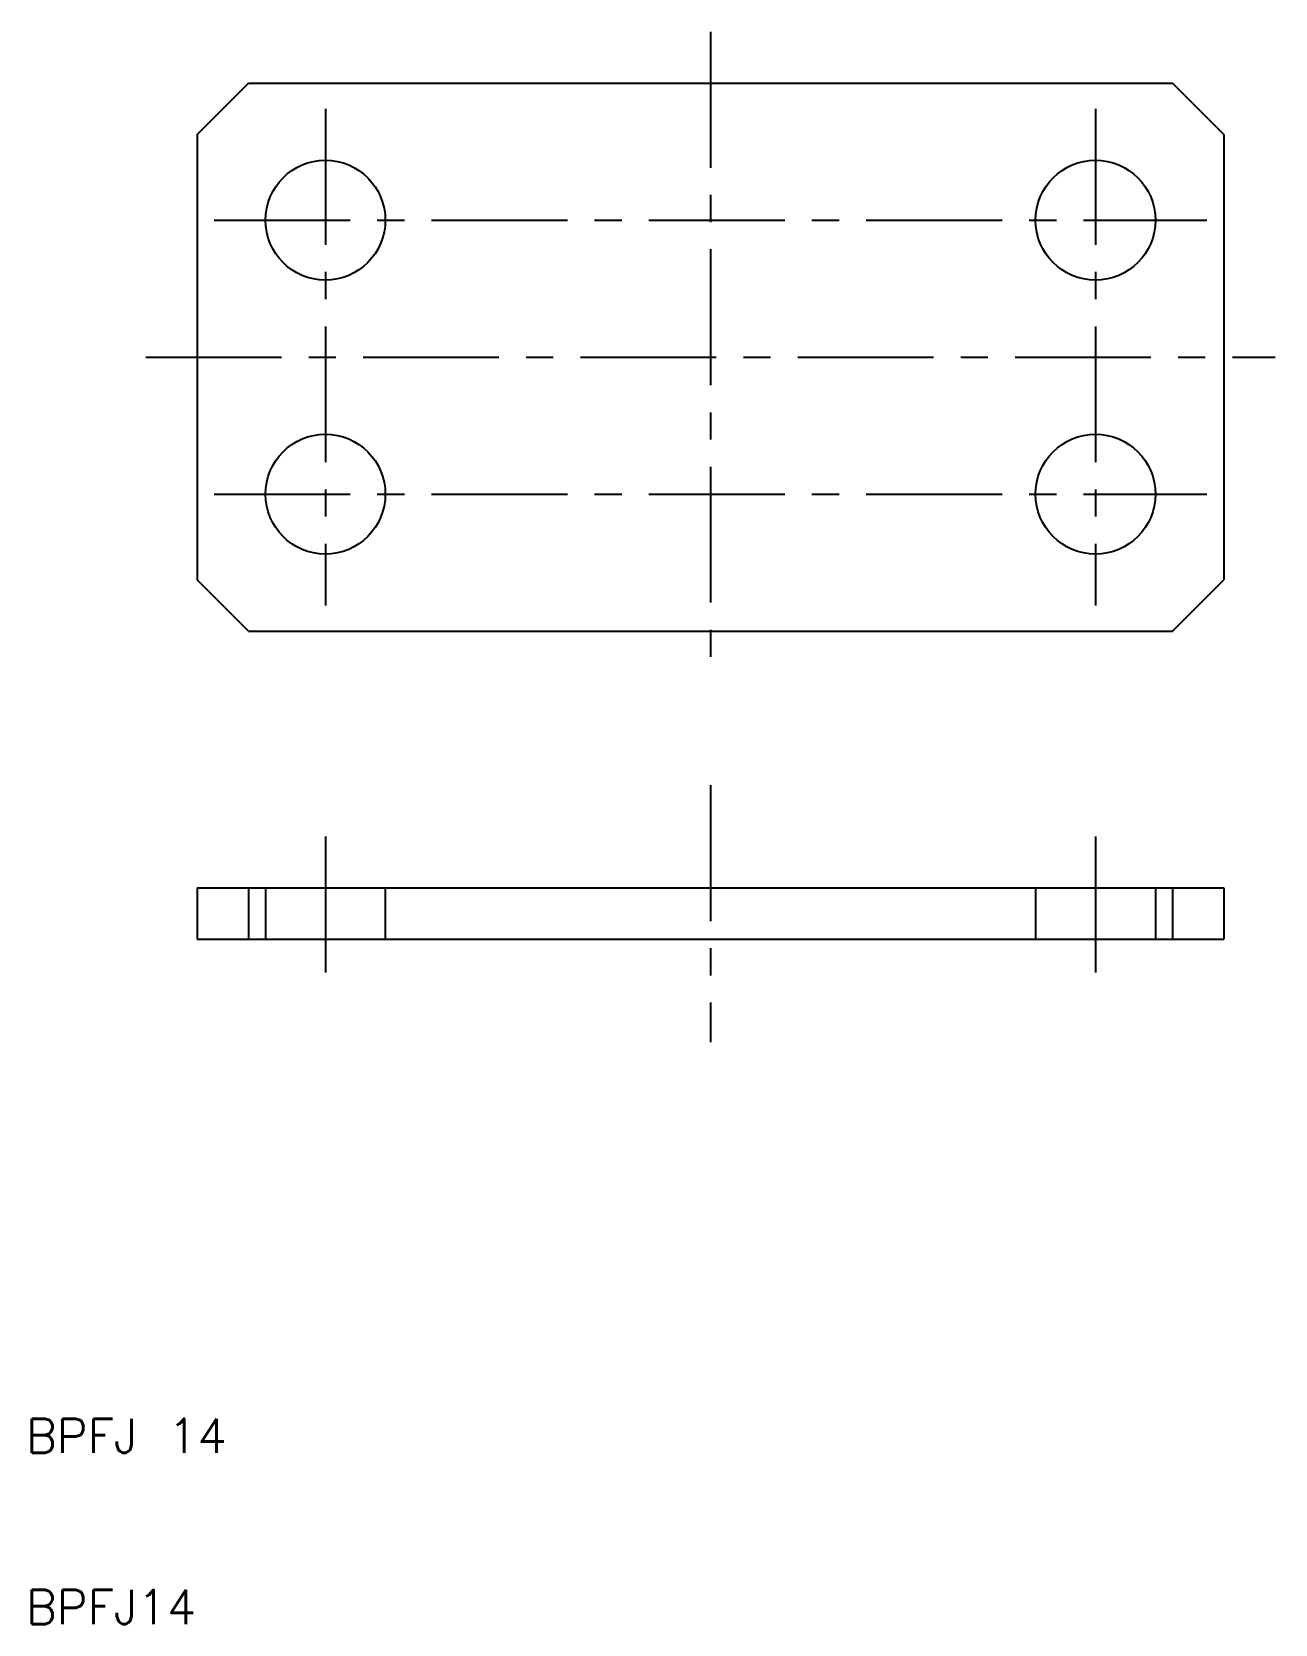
# Model space of a CAD drawing. Extents: x 10.3 to 83, y 10 to 103.
import ezdxf

# ---------------------------------------------------------------- set-up
doc = ezdxf.new("R2010")
doc.units = 0
doc.header["$LTSCALE"] = 0.25
doc.linetypes.add('CENTER', pattern=[50.8, 31.75, -6.35, 6.35, -6.35])
doc.linetypes.add('DASHED', pattern=[19.05, 12.7, -6.35])
doc.layers.get('0').update_dxf_attribs({"linetype": 'CONTINUOUS'})
doc.layers.add('CENTER', color=1, linetype='CENTER')
doc.styles.get("Standard").update_dxf_attribs({"font": 'txt.shx', "bigfont": 'extfont.shx'})

msp = doc.modelspace()

# ---------------------------------------------------------------- linework, layer by layer
for p, q in [((20, 97), (23, 100)), ((23, 100), (77, 100)), ((80, 97), (77, 100)), ((20, 97), (20, 71)), ((80, 97), (80, 71)), ((23, 68), (20, 71)), ((77, 68), (80, 71)), ((23, 68), (77, 68)), ((20, 53), (80, 53)), ((20, 53), (20, 50)), ((23, 53), (23, 50)), ((77, 53), (77, 50)), ((80, 53), (80, 50)), ((20, 50), (80, 50))]:
    msp.add_line(p, q)
at = {"color": 3, "linetype": 'DASHED'}
for p, q in [((24, 53), (24, 50)), ((31, 53), (31, 50)), ((69, 53), (69, 50)), ((76, 53), (76, 50))]:
    msp.add_line(p, q, dxfattribs=at)
for centre in [(27.5, 92), (72.5, 92), (27.5, 76), (72.5, 76)]:
    msp.add_circle(centre, 3.5)
at = {"layer": 'CENTER', "color": 1, "linetype": 'CENTER'}
for p, q in [((50, 103), (50, 65)), ((27.5, 98.5), (27.5, 69.5)), ((72.5, 98.5), (72.5, 69.5)), ((21, 92), (79, 92)), ((17, 84), (83, 84)), ((21, 76), (79, 76)), ((50, 59), (50, 44)), ((27.5, 56), (27.5, 47)), ((72.5, 56), (72.5, 47))]:
    msp.add_line(p, q, dxfattribs=at)

# ---------------------------------------------------------------- texts
for s, p in [('BPFJ 14', (10, 20)), ('BPFJ14', (10, 10))]:
    msp.add_text(s, height=2).set_placement(p)

doc.saveas('drawing.dxf')
